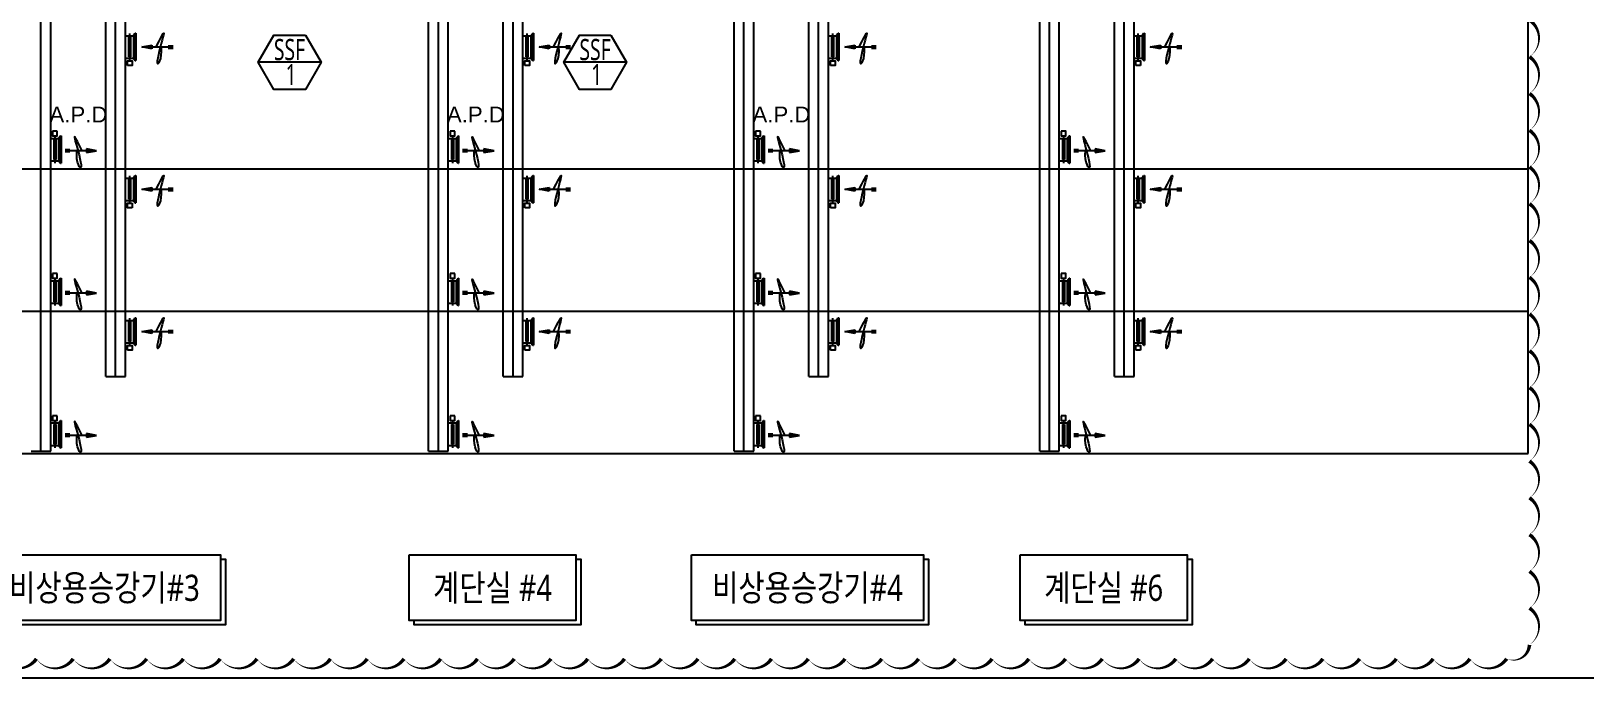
# Model space of a CAD drawing. Header units: millimetres. Extents: x 8533 to 164433, y 5768 to 115327.
# Drawn here: x 88098 to 126146, y 9464 to 25303 of the extents above; entities that cross this region are included whole.
import ezdxf
from ezdxf.enums import TextEntityAlignment as Align

# ---------------------------------------------------------------- set-up
doc = ezdxf.new("R2010")
doc.units = ezdxf.units.MM
doc.header["$LTSCALE"] = 250
for name, color, linetype in [('@공사용도서 3차이후 수정', 211, 'Continuous'), ('ARC', 8, 'Continuous'), ('OUT', 4, 'Continuous'), ('p', 3, 'Continuous'), ('st', 4, 'Continuous'), ('text', 3, 'Continuous')]:
    doc.layers.add(name, color=color, linetype=linetype)
doc.styles.get("Standard").update_dxf_attribs({"font": ''})
doc.styles.add('STYLE1', font='arial.ttf')
doc.styles.get('Standard').set_extended_font_data('Malgun Gothic')

msp = doc.modelspace()

# ---------------------------------------------------------------- linework, layer by layer
at = {"color": 2}
for points in [[(87052, 12475), (92738, 12475), (92738, 10866), (87052, 10866)], [(97355, 12475), (101441, 12475), (101441, 10866), (97355, 10866)], [(104266, 12475), (109952, 12475), (109952, 10866), (104266, 10866)], [(112320, 12475), (116405, 12475), (116405, 10866), (112320, 10866)]]:
    msp.add_lwpolyline(points, close=True, dxfattribs=at)
at = {"color": 2, "elevation": 0}
for points in [[(92738, 12369), (92858, 12369), (92858, 10761), (87173, 10761), (87173, 10866)], [(101441, 12369), (101562, 12369), (101562, 10761), (97476, 10761), (97476, 10866)], [(109952, 12369), (110072, 12369), (110072, 10761), (104387, 10761), (104387, 10866)], [(116405, 12369), (116526, 12369), (116526, 10761), (112440, 10761), (112440, 10866)]]:
    msp.add_lwpolyline(points, dxfattribs=at)
at = {"layer": '@공사용도서 3차이후 수정'}
msp.add_lwpolyline([(87329, 9932, 0, 90, 0.520567), (88229, 9932, 0, 90, 0.520567), (89129, 9932, 0, 90, 0.520567), (90029, 9932, 0, 90, 0.520567), (90929, 9932, 0, 90, 0.520567), (91829, 9932, 0, 90, 0.520567), (92729, 9932, 0, 90, 0.520567), (93629, 9932, 0, 90, 0.520567), (94529, 9932, 0, 90, 0.520567), (95429, 9932, 0, 90, 0.520567), (96329, 9932, 0, 90, 0.520567), (97229, 9932, 0, 90, 0.520567), (98129, 9932, 0, 90, 0.520567), (99029, 9932, 0, 90, 0.520567), (99929, 9932, 0, 90, 0.520567), (100829, 9932, 0, 90, 0.520567), (101729, 9932, 0, 90, 0.520567), (102629, 9932, 0, 90, 0.520567), (103529, 9932, 0, 90, 0.520567), (104429, 9932, 0, 90, 0.520567), (105329, 9932, 0, 90, 0.520567), (106229, 9932, 0, 90, 0.520567), (107129, 9932, 0, 90, 0.520567), (108029, 9932, 0, 90, 0.520567), (108929, 9932, 0, 90, 0.520567), (109829, 9932, 0, 90, 0.520567), (110729, 9932, 0, 90, 0.520567), (111629, 9932, 0, 90, 0.520567), (112529, 9932, 0, 90, 0.520567), (113429, 9932, 0, 90, 0.520567), (114329, 9932, 0, 90, 0.520567), (115229, 9932, 0, 90, 0.520567), (116129, 9932, 0, 90, 0.520567), (117029, 9932, 0, 90, 0.520567), (117929, 9932, 0, 90, 0.520567), (118829, 9932, 0, 90, 0.520567), (119729, 9932, 0, 90, 0.520567), (120629, 9932, 0, 90, 0.520567), (121529, 9932, 0, 90, 0.520567), (122429, 9932, 0, 90, 0.520567), (123329, 9932, 0, 90, 0.520567), (124229, 9932, 0, 90, 0.520567), (124788, 10273, 0, 90, 0.520567), (124788, 11173, 0, 90, 0.520567), (124788, 12073, 0, 90, 0.520567), (124788, 12973, 0, 90, 0.520567), (124788, 13873, 0, 90, 0.520567), (124788, 14773, 0, 90, 0.520567), (124788, 15673, 0, 90, 0.520567), (124788, 16573, 0, 90, 0.520567), (124788, 17473, 0, 90, 0.520567), (124788, 18373, 0, 90, 0.520567), (124788, 19273, 0, 90, 0.520567), (124788, 20173, 0, 90, 0.520567), (124788, 21073, 0, 90, 0.520567), (124788, 21973, 0, 90, 0.520567), (124788, 22873, 0, 90, 0.520567), (124788, 23773, 0, 90, 0.520567), (124788, 24673, 0, 90, 0.520567), (124788, 25573, 0, 90, 0.520567)], format="xyseb", dxfattribs=at)
at = {"layer": 'ARC'}
for p, q in [((124754, 14961), (124754, 50321)), ((19211, 21930), (124754, 21930)), ((19211, 18446), (124754, 18446)), ((19211, 14961), (124754, 14961)), ((17208, 9464), (130283, 9464))]:
    msp.add_line(p, q, dxfattribs=at)
at = {"layer": 'OUT'}
for p, q in [((90409, 25188), (90606, 25188)), ((90488, 25152), (90540, 25152)), ((90488, 24668), (90488, 25152)), ((90514, 24572), (90514, 25240)), ((90540, 24668), (90540, 25152)), ((90606, 25188), (90650, 25248)), ((90606, 25188), (90606, 24637)), ((90650, 25248), (90666, 25248)), ((90650, 25248), (90650, 24580)), ((90666, 25248), (90666, 24580)), ((100141, 25188), (100338, 25188)), ((100219, 25152), (100271, 25152)), ((100219, 24668), (100219, 25152)), ((100245, 24572), (100245, 25240)), ((100271, 24668), (100271, 25152)), ((100338, 25188), (100382, 25248)), ((100338, 25188), (100338, 24637)), ((100382, 25248), (100398, 25248)), ((100382, 25248), (100382, 24580)), ((100398, 25248), (100398, 24580)), ((107623, 25188), (107820, 25188)), ((107702, 24668), (107702, 25152)), ((107702, 25152), (107754, 25152)), ((107728, 24572), (107728, 25240)), ((107754, 24668), (107754, 25152)), ((107820, 25188), (107864, 25248)), ((107820, 25188), (107820, 24637)), ((107864, 25248), (107880, 25248)), ((107864, 25248), (107864, 24580)), ((107880, 25248), (107880, 24580)), ((115106, 25188), (115302, 25188)), ((115184, 25152), (115236, 25152)), ((115184, 24668), (115184, 25152)), ((115210, 24572), (115210, 25240)), ((115236, 24668), (115236, 25152)), ((115302, 25188), (115347, 25248)), ((115302, 25188), (115302, 24637)), ((115347, 25248), (115362, 25248)), ((115347, 25248), (115347, 24580)), ((115362, 25248), (115362, 24580)), ((90409, 24637), (90606, 24637)), ((90488, 24668), (90540, 24668)), ((90606, 24637), (90650, 24580)), ((90650, 24580), (90666, 24580)), ((100141, 24637), (100338, 24637)), ((100219, 24668), (100271, 24668)), ((100338, 24637), (100382, 24580)), ((100382, 24580), (100398, 24580)), ((107623, 24637), (107820, 24637)), ((107702, 24668), (107754, 24668)), ((107820, 24637), (107864, 24580)), ((107864, 24580), (107880, 24580)), ((115106, 24637), (115302, 24637)), ((115184, 24668), (115236, 24668)), ((115302, 24637), (115347, 24580)), ((115347, 24580), (115362, 24580)), ((88579, 22676), (88775, 22676)), ((88657, 22639), (88657, 22156)), ((88657, 22639), (88709, 22639)), ((88683, 22735), (88683, 22067)), ((88709, 22639), (88709, 22156)), ((88775, 22676), (88820, 22735)), ((88775, 22676), (88775, 22124)), ((88820, 22735), (88836, 22735)), ((88820, 22735), (88820, 22067)), ((88836, 22735), (88836, 22067)), ((98311, 22676), (98507, 22676)), ((98389, 22639), (98389, 22156)), ((98389, 22639), (98441, 22639)), ((98415, 22735), (98415, 22067)), ((98441, 22639), (98441, 22156)), ((98507, 22676), (98552, 22735)), ((98507, 22676), (98507, 22124)), ((98552, 22735), (98567, 22735)), ((98552, 22735), (98552, 22067)), ((98567, 22735), (98567, 22067)), ((105793, 22676), (105989, 22676)), ((105871, 22639), (105871, 22156)), ((105871, 22639), (105923, 22639)), ((105897, 22735), (105897, 22067)), ((105923, 22639), (105923, 22156)), ((105989, 22676), (106034, 22735)), ((105989, 22676), (105989, 22124)), ((106034, 22735), (106050, 22735)), ((106034, 22735), (106034, 22067)), ((106050, 22735), (106050, 22067)), ((113275, 22676), (113471, 22676)), ((113353, 22639), (113353, 22156)), ((113353, 22639), (113405, 22639)), ((113379, 22735), (113379, 22067)), ((113405, 22639), (113405, 22156)), ((113471, 22676), (113516, 22735)), ((113471, 22676), (113471, 22124)), ((113516, 22735), (113516, 22067)), ((113516, 22735), (113532, 22735)), ((113532, 22735), (113532, 22067)), ((88579, 22124), (88775, 22124)), ((88657, 22156), (88709, 22156)), ((88775, 22124), (88820, 22067)), ((98311, 22124), (98507, 22124)), ((98389, 22156), (98441, 22156)), ((98507, 22124), (98552, 22067)), ((105793, 22124), (105989, 22124)), ((105871, 22156), (105923, 22156)), ((105989, 22124), (106034, 22067)), ((113275, 22124), (113471, 22124)), ((113353, 22156), (113405, 22156)), ((113471, 22124), (113516, 22067)), ((88820, 22067), (88836, 22067)), ((90409, 21703), (90606, 21703)), ((90514, 21087), (90514, 21755)), ((90606, 21703), (90650, 21763)), ((90606, 21703), (90606, 21152)), ((90650, 21763), (90666, 21763)), ((90650, 21763), (90650, 21095)), ((90666, 21763), (90666, 21095)), ((98552, 22067), (98567, 22067)), ((100141, 21703), (100338, 21703)), ((100245, 21087), (100245, 21755)), ((100338, 21703), (100382, 21763)), ((100338, 21703), (100338, 21152)), ((100382, 21763), (100398, 21763)), ((100382, 21763), (100382, 21095)), ((100398, 21763), (100398, 21095)), ((106034, 22067), (106050, 22067)), ((107623, 21703), (107820, 21703)), ((107728, 21087), (107728, 21755)), ((107820, 21703), (107864, 21763)), ((107820, 21703), (107820, 21152)), ((107864, 21763), (107880, 21763)), ((107864, 21763), (107864, 21095)), ((107880, 21763), (107880, 21095)), ((113516, 22067), (113532, 22067)), ((115106, 21703), (115302, 21703)), ((115210, 21087), (115210, 21755)), ((115302, 21703), (115347, 21763)), ((115302, 21703), (115302, 21152)), ((115347, 21763), (115362, 21763)), ((115347, 21763), (115347, 21095)), ((115362, 21763), (115362, 21095)), ((90488, 21667), (90540, 21667)), ((90488, 21183), (90488, 21667)), ((90540, 21183), (90540, 21667)), ((100219, 21667), (100271, 21667)), ((100219, 21183), (100219, 21667)), ((100271, 21183), (100271, 21667)), ((107702, 21667), (107754, 21667)), ((107702, 21183), (107702, 21667)), ((107754, 21183), (107754, 21667)), ((115184, 21183), (115184, 21667)), ((115184, 21667), (115236, 21667)), ((115236, 21183), (115236, 21667)), ((90409, 21152), (90606, 21152)), ((90488, 21183), (90540, 21183)), ((90606, 21152), (90650, 21095)), ((90650, 21095), (90666, 21095)), ((100141, 21152), (100338, 21152)), ((100219, 21183), (100271, 21183)), ((100338, 21152), (100382, 21095)), ((100382, 21095), (100398, 21095)), ((107623, 21152), (107820, 21152)), ((107702, 21183), (107754, 21183)), ((107820, 21152), (107864, 21095)), ((107864, 21095), (107880, 21095)), ((115106, 21152), (115302, 21152)), ((115184, 21183), (115236, 21183)), ((115302, 21152), (115347, 21095)), ((115347, 21095), (115362, 21095)), ((88579, 19191), (88775, 19191)), ((88657, 19154), (88657, 18671)), ((88657, 19154), (88709, 19154)), ((88683, 19251), (88683, 18582)), ((88709, 19154), (88709, 18671)), ((88775, 19191), (88820, 19251)), ((88775, 19191), (88775, 18640)), ((88820, 19251), (88836, 19251)), ((88820, 19251), (88820, 18582)), ((88836, 19251), (88836, 18582)), ((98311, 19191), (98507, 19191)), ((98389, 19154), (98389, 18671)), ((98389, 19154), (98441, 19154)), ((98415, 19251), (98415, 18582)), ((98441, 19154), (98441, 18671)), ((98507, 19191), (98552, 19251)), ((98507, 19191), (98507, 18640)), ((98552, 19251), (98567, 19251)), ((98552, 19251), (98552, 18582)), ((98567, 19251), (98567, 18582)), ((105793, 19191), (105989, 19191)), ((105871, 19154), (105871, 18671)), ((105871, 19154), (105923, 19154)), ((105897, 19251), (105897, 18582)), ((105923, 19154), (105923, 18671)), ((105989, 19191), (106034, 19251)), ((105989, 19191), (105989, 18640)), ((106034, 19251), (106050, 19251)), ((106034, 19251), (106034, 18582)), ((106050, 19251), (106050, 18582)), ((113275, 19191), (113471, 19191)), ((113353, 19154), (113353, 18671)), ((113353, 19154), (113405, 19154)), ((113379, 19251), (113379, 18582)), ((113405, 19154), (113405, 18671)), ((113471, 19191), (113516, 19251)), ((113471, 19191), (113471, 18640)), ((113516, 19251), (113516, 18582)), ((113516, 19251), (113532, 19251)), ((113532, 19251), (113532, 18582)), ((88657, 18671), (88709, 18671)), ((98389, 18671), (98441, 18671)), ((105871, 18671), (105923, 18671)), ((113353, 18671), (113405, 18671)), ((88579, 18640), (88775, 18640)), ((88775, 18640), (88820, 18582)), ((88820, 18582), (88836, 18582)), ((90514, 17602), (90514, 18271)), ((90606, 18219), (90650, 18278)), ((90650, 18278), (90666, 18278)), ((90650, 18278), (90650, 17610)), ((90666, 18278), (90666, 17610)), ((98311, 18640), (98507, 18640)), ((98507, 18640), (98552, 18582)), ((98552, 18582), (98567, 18582)), ((100245, 17602), (100245, 18271)), ((100338, 18219), (100382, 18278)), ((100382, 18278), (100382, 17610)), ((100382, 18278), (100398, 18278)), ((100398, 18278), (100398, 17610)), ((105793, 18640), (105989, 18640)), ((105989, 18640), (106034, 18582)), ((106034, 18582), (106050, 18582)), ((107728, 17602), (107728, 18271)), ((107820, 18219), (107864, 18278)), ((107864, 18278), (107880, 18278)), ((107864, 18278), (107864, 17610)), ((107880, 18278), (107880, 17610)), ((113275, 18640), (113471, 18640)), ((113471, 18640), (113516, 18582)), ((113516, 18582), (113532, 18582)), ((115210, 17602), (115210, 18271)), ((115302, 18219), (115347, 18278)), ((115347, 18278), (115362, 18278)), ((115347, 18278), (115347, 17610)), ((115362, 18278), (115362, 17610)), ((90409, 18219), (90606, 18219)), ((90488, 18182), (90540, 18182)), ((90488, 17699), (90488, 18182)), ((90540, 17699), (90540, 18182)), ((90606, 18219), (90606, 17667)), ((100141, 18219), (100338, 18219)), ((100219, 18182), (100271, 18182)), ((100219, 17699), (100219, 18182)), ((100271, 17699), (100271, 18182)), ((100338, 18219), (100338, 17667)), ((107623, 18219), (107820, 18219)), ((107702, 17699), (107702, 18182)), ((107702, 18182), (107754, 18182)), ((107754, 17699), (107754, 18182)), ((107820, 18219), (107820, 17667)), ((115106, 18219), (115302, 18219)), ((115184, 18182), (115236, 18182)), ((115184, 17699), (115184, 18182)), ((115236, 17699), (115236, 18182)), ((115302, 18219), (115302, 17667)), ((90409, 17667), (90606, 17667)), ((90488, 17699), (90540, 17699)), ((90606, 17667), (90650, 17610)), ((90650, 17610), (90666, 17610)), ((100141, 17667), (100338, 17667)), ((100219, 17699), (100271, 17699)), ((100338, 17667), (100382, 17610)), ((100382, 17610), (100398, 17610)), ((107623, 17667), (107820, 17667)), ((107702, 17699), (107754, 17699)), ((107820, 17667), (107864, 17610)), ((107864, 17610), (107880, 17610)), ((115106, 17667), (115302, 17667)), ((115184, 17699), (115236, 17699)), ((115302, 17667), (115347, 17610)), ((115347, 17610), (115362, 17610)), ((88579, 15706), (88775, 15706)), ((88657, 15670), (88657, 15186)), ((88657, 15670), (88709, 15670)), ((88683, 15766), (88683, 15098)), ((88709, 15670), (88709, 15186)), ((88775, 15706), (88820, 15766)), ((88775, 15706), (88775, 15155)), ((88820, 15766), (88836, 15766)), ((88820, 15766), (88820, 15098)), ((88836, 15766), (88836, 15098)), ((98311, 15706), (98507, 15706)), ((98389, 15670), (98389, 15186)), ((98389, 15670), (98441, 15670)), ((98415, 15766), (98415, 15098)), ((98441, 15670), (98441, 15186)), ((98507, 15706), (98552, 15766)), ((98507, 15706), (98507, 15155)), ((98552, 15766), (98567, 15766)), ((98552, 15766), (98552, 15098)), ((98567, 15766), (98567, 15098)), ((105793, 15706), (105989, 15706)), ((105871, 15670), (105871, 15186)), ((105871, 15670), (105923, 15670)), ((105897, 15766), (105897, 15098)), ((105923, 15670), (105923, 15186)), ((105989, 15706), (106034, 15766)), ((105989, 15706), (105989, 15155)), ((106034, 15766), (106050, 15766)), ((106034, 15766), (106034, 15098)), ((106050, 15766), (106050, 15098)), ((113275, 15706), (113471, 15706)), ((113353, 15670), (113353, 15186)), ((113353, 15670), (113405, 15670)), ((113379, 15766), (113379, 15098)), ((113405, 15670), (113405, 15186)), ((113471, 15706), (113516, 15766)), ((113471, 15706), (113471, 15155)), ((113516, 15766), (113516, 15098)), ((113516, 15766), (113532, 15766)), ((113532, 15766), (113532, 15098)), ((88579, 15155), (88775, 15155)), ((88657, 15186), (88709, 15186)), ((88775, 15155), (88820, 15098)), ((88820, 15098), (88836, 15098)), ((98311, 15155), (98507, 15155)), ((98389, 15186), (98441, 15186)), ((98507, 15155), (98552, 15098)), ((98552, 15098), (98567, 15098)), ((105793, 15155), (105989, 15155)), ((105871, 15186), (105923, 15186)), ((105989, 15155), (106034, 15098)), ((106034, 15098), (106050, 15098)), ((113275, 15155), (113471, 15155)), ((113353, 15186), (113405, 15186)), ((113471, 15155), (113516, 15098)), ((113516, 15098), (113532, 15098))]:
    msp.add_line(p, q, dxfattribs=at)
at = {"layer": 'OUT', "color": 1, "linetype": 'Continuous'}
for p, q in [((95198, 24538, 0), (93662, 24538, 0)), ((102680, 24538, 0), (101144, 24538, 0))]:
    msp.add_line(p, q, dxfattribs=at)
at = {"layer": 'OUT', "color": 1, "linetype": 'Continuous', "elevation": 0}
for points in [[(94814, 25203), (95198, 24538), (94814, 23873), (94046, 23873), (93662, 24538), (94046, 25203)], [(102296, 25203), (102680, 24538), (102296, 23873), (101528, 23873), (101144, 24538), (101528, 25203)]]:
    msp.add_lwpolyline(points, close=True, dxfattribs=at)
at = {"layer": 'OUT', "elevation": 0}
for points in [[(90456, 24456), (90456, 24572)], [(115152, 24456), (115152, 24572), (115267, 24572), (115267, 24456)], [(115152, 24572), (115267, 24572)], [(115267, 24456), (115152, 24456)], [(90571, 20972), (90456, 20972), (90456, 21087), (90571, 21087)], [(90456, 20972), (90456, 21087)], [(90571, 21087), (90571, 20972)], [(115152, 21087), (115267, 21087)], [(90456, 17487), (90456, 17602)], [(115152, 17487), (115152, 17602), (115267, 17602), (115267, 17487)], [(115152, 17602), (115267, 17602)], [(115267, 17487), (115152, 17487)], [(88625, 15881), (88625, 15766), (88741, 15766), (88741, 15881)], [(88741, 15881), (88625, 15881)], [(88625, 15766), (88741, 15766)], [(98357, 15881), (98357, 15766), (98473, 15766), (98473, 15881)], [(98473, 15881), (98357, 15881)], [(98357, 15766), (98473, 15766)], [(105839, 15881), (105839, 15766), (105955, 15766), (105955, 15881)], [(105955, 15881), (105839, 15881)], [(105839, 15766), (105955, 15766)]]:
    msp.add_lwpolyline(points, dxfattribs=at)
for points in [[(90456, 24456), (90456, 24572), (90571, 24572), (90571, 24456)], [(100188, 24456), (100188, 24572), (100303, 24572), (100303, 24456)], [(107670, 24456), (107670, 24572), (107785, 24572), (107785, 24456)], [(113321, 22851), (113321, 22735), (113437, 22735), (113437, 22851)], [(100188, 20972), (100188, 21087), (100303, 21087), (100303, 20972)], [(107670, 20972), (107670, 21087), (107785, 21087), (107785, 20972)], [(115152, 20972), (115152, 21087), (115267, 21087), (115267, 20972)], [(113321, 19366), (113321, 19251), (113437, 19251), (113437, 19366)], [(90456, 17487), (90456, 17602), (90571, 17602), (90571, 17487)], [(100188, 17487), (100188, 17602), (100303, 17602), (100303, 17487)], [(107670, 17487), (107670, 17602), (107785, 17602), (107785, 17487)], [(113321, 15881), (113321, 15766), (113437, 15766), (113437, 15881)]]:
    msp.add_lwpolyline(points, close=True, dxfattribs=at)
at = {"layer": 'OUT'}
for points in [[(88625, 22851), (88625, 22735), (88741, 22735), (88741, 22851)], [(88741, 22851), (88625, 22851)], [(98357, 22851), (98357, 22735), (98473, 22735), (98473, 22851)], [(98473, 22851), (98357, 22851)], [(105839, 22851), (105839, 22735), (105955, 22735), (105955, 22851)], [(105955, 22851), (105839, 22851)], [(88625, 22735), (88741, 22735)], [(98357, 22735), (98473, 22735)], [(105839, 22735), (105955, 22735)], [(88625, 19366), (88625, 19251), (88741, 19251), (88741, 19366)], [(88741, 19366), (88625, 19366)], [(88625, 19251), (88741, 19251)], [(98357, 19366), (98357, 19251), (98473, 19251), (98473, 19366)], [(98473, 19366), (98357, 19366)], [(98357, 19251), (98473, 19251)], [(105839, 19366), (105839, 19251), (105955, 19251), (105955, 19366)], [(105955, 19366), (105839, 19366)], [(105839, 19251), (105955, 19251)]]:
    msp.add_lwpolyline(points, dxfattribs=at)
at = {"layer": 'p', "color": 4, "linetype": 'Continuous'}
for p, q in [((89929, 16847), (89929, 94153)), ((99661, 16847), (99661, 94153)), ((107143, 16847), (107143, 94153)), ((90409, 16847), (90409, 93679)), ((100141, 16847), (100141, 93679)), ((107623, 16847), (107623, 93679)), ((88579, 15017), (88579, 91126)), ((97830, 15017), (97830, 91126)), ((98311, 15017), (98311, 91126)), ((105312, 15017), (105312, 91126)), ((105793, 15017), (105793, 91126)), ((114625, 16847), (114625, 56601)), ((115106, 16847), (115106, 56127)), ((112795, 15017, 0), (112795, 47995)), ((113275, 15017, 0), (113275, 47995)), ((89929, 16847), (90409, 16847)), ((99661, 16847), (100141, 16847)), ((107143, 16847), (107623, 16847)), ((114625, 16847), (115106, 16847)), ((88098, 15017), (88579, 15017)), ((97830, 15017), (98311, 15017)), ((105312, 15017), (105793, 15017)), ((112795, 15017), (113275, 15017))]:
    msp.add_line(p, q, dxfattribs=at)
at = {"layer": 'p', "color": 1}
for p, q in [((90169, 16847), (90169, 93916)), ((99901, 16847), (99901, 93916)), ((107383, 16847), (107383, 93916)), ((88339, 15017), (88339, 91126)), ((98071, 15017), (98071, 91126)), ((105553, 15017), (105553, 91126)), ((114865, 16847), (114865, 56364)), ((113035, 15017, 0), (113035, 47995)), ((90807, 24914), (91576, 24914)), ((91459, 24940), (91576, 24940)), ((91459, 24888), (91576, 24888)), ((100538, 24914), (101308, 24914)), ((101191, 24940), (101308, 24940)), ((101191, 24888), (101308, 24888)), ((108021, 24914), (108790, 24914)), ((108673, 24940), (108790, 24940)), ((108673, 24888), (108790, 24888)), ((115503, 24914), (116272, 24914)), ((116155, 24940), (116272, 24940)), ((116155, 24888), (116272, 24888)), ((89050, 22398), (88934, 22398)), ((89703, 22372), (88934, 22372)), ((89050, 22346), (88934, 22346)), ((98782, 22398), (98666, 22398)), ((99435, 22372), (98666, 22372)), ((98782, 22346), (98666, 22346)), ((106264, 22398), (106148, 22398)), ((106917, 22372), (106148, 22372)), ((106264, 22346), (106148, 22346)), ((113747, 22398), (113630, 22398)), ((114399, 22372), (113630, 22372)), ((113747, 22346), (113630, 22346)), ((90807, 21429), (91576, 21429)), ((91459, 21455), (91576, 21455)), ((91459, 21403), (91576, 21403)), ((100538, 21429), (101308, 21429)), ((101191, 21455), (101308, 21455)), ((101191, 21403), (101308, 21403)), ((108021, 21429), (108790, 21429)), ((108673, 21455), (108790, 21455)), ((108673, 21403), (108790, 21403)), ((115503, 21429), (116272, 21429)), ((116155, 21455), (116272, 21455)), ((116155, 21403), (116272, 21403)), ((89050, 18914), (88934, 18914)), ((89703, 18888), (88934, 18888)), ((89050, 18862), (88934, 18862)), ((98782, 18914), (98666, 18914)), ((99435, 18888), (98666, 18888)), ((98782, 18862), (98666, 18862)), ((106264, 18914), (106148, 18914)), ((106917, 18888), (106148, 18888)), ((106264, 18862), (106148, 18862)), ((113747, 18914), (113630, 18914)), ((114399, 18888), (113630, 18888)), ((113747, 18862), (113630, 18862)), ((90807, 17944), (91576, 17944)), ((91459, 17970), (91576, 17970)), ((91459, 17918), (91576, 17918)), ((100538, 17944), (101308, 17944)), ((101191, 17970), (101308, 17970)), ((101191, 17918), (101308, 17918)), ((108021, 17944), (108790, 17944)), ((108673, 17970), (108790, 17970)), ((108673, 17918), (108790, 17918)), ((115503, 17944), (116272, 17944)), ((116155, 17970), (116272, 17970)), ((116155, 17918), (116272, 17918)), ((89050, 15429), (88934, 15429)), ((89703, 15403), (88934, 15403)), ((89050, 15377), (88934, 15377)), ((98782, 15429), (98666, 15429)), ((99435, 15403), (98666, 15403)), ((98782, 15377), (98666, 15377)), ((106264, 15429), (106148, 15429)), ((106917, 15403), (106148, 15403)), ((106264, 15377), (106148, 15377)), ((113747, 15429), (113630, 15429)), ((114399, 15403), (113630, 15403)), ((113747, 15377), (113630, 15377))]:
    msp.add_line(p, q, dxfattribs=at)
at = {"layer": 'p', "color": 1, "linetype": 'Continuous'}
for p, q in [((90807, 24914), (91055, 24960)), ((91055, 24867), (90807, 24914)), ((91055, 24960), (91055, 24867)), ((100538, 24914), (100787, 24960)), ((100787, 24867), (100538, 24914)), ((100787, 24960), (100787, 24867)), ((108021, 24914), (108269, 24960)), ((108269, 24867), (108021, 24914)), ((108269, 24960), (108269, 24867)), ((115503, 24914), (115751, 24960)), ((115751, 24867), (115503, 24914)), ((115751, 24960), (115751, 24867)), ((89455, 22419), (89455, 22326)), ((89703, 22372), (89455, 22419)), ((89455, 22326), (89703, 22372)), ((99186, 22419), (99186, 22326)), ((99435, 22372), (99186, 22419)), ((99186, 22326), (99435, 22372)), ((106669, 22419), (106669, 22326)), ((106917, 22372), (106669, 22419)), ((106669, 22326), (106917, 22372)), ((114399, 22372), (114151, 22419)), ((114151, 22419), (114151, 22326)), ((114151, 22326), (114399, 22372)), ((90807, 21429), (91055, 21476)), ((91055, 21383), (90807, 21429)), ((91055, 21476), (91055, 21383)), ((100538, 21429), (100787, 21476)), ((100787, 21383), (100538, 21429)), ((100787, 21476), (100787, 21383)), ((108021, 21429), (108269, 21476)), ((108269, 21383), (108021, 21429)), ((108269, 21476), (108269, 21383)), ((115503, 21429), (115751, 21476)), ((115751, 21383), (115503, 21429)), ((115751, 21476), (115751, 21383)), ((89703, 18888), (89455, 18934)), ((89455, 18934), (89455, 18841)), ((89455, 18841), (89703, 18888)), ((99435, 18888), (99186, 18934)), ((99186, 18934), (99186, 18841)), ((99186, 18841), (99435, 18888)), ((106917, 18888), (106669, 18934)), ((106669, 18934), (106669, 18841)), ((106669, 18841), (106917, 18888)), ((114399, 18888), (114151, 18934)), ((114151, 18934), (114151, 18841)), ((114151, 18841), (114399, 18888)), ((90807, 17944), (91055, 17991)), ((91055, 17898), (90807, 17944)), ((91055, 17991), (91055, 17898)), ((100538, 17944), (100787, 17991)), ((100787, 17898), (100538, 17944)), ((100787, 17991), (100787, 17898)), ((108021, 17944), (108269, 17991)), ((108269, 17898), (108021, 17944)), ((108269, 17991), (108269, 17898)), ((115503, 17944), (115751, 17991)), ((115751, 17898), (115503, 17944)), ((115751, 17991), (115751, 17898)), ((89455, 15449), (89455, 15356)), ((89703, 15403), (89455, 15449)), ((89455, 15356), (89703, 15403)), ((99186, 15449), (99186, 15356)), ((99435, 15403), (99186, 15449)), ((99186, 15356), (99435, 15403)), ((106669, 15449), (106669, 15356)), ((106917, 15403), (106669, 15449)), ((106669, 15356), (106917, 15403)), ((114399, 15403), (114151, 15449)), ((114151, 15449), (114151, 15356)), ((114151, 15356), (114399, 15403))]:
    msp.add_line(p, q, dxfattribs=at)
at = {"layer": 'p', "color": 1}
for points in [[(91160, 24914), (91226, 25043), (91276, 25140), (91312, 25205), (91335, 25242), (91347, 25253), (91349, 25240), (91342, 25205), (91328, 25150), (91309, 25078), (91286, 24995), (91262, 24904), (91238, 24812), (91216, 24723), (91199, 24643), (91189, 24578), (91187, 24532), (91195, 24509), (91210, 24509), (91231, 24531), (91252, 24574), (91272, 24635), (91287, 24713), (91295, 24806), (91292, 24914)], [(100892, 24914), (100958, 25043), (101008, 25140), (101044, 25205), (101067, 25242), (101079, 25253), (101081, 25240), (101074, 25205), (101060, 25150), (101041, 25078), (101018, 24995), (100993, 24904), (100969, 24812), (100948, 24723), (100931, 24643), (100921, 24578), (100919, 24532), (100927, 24509), (100942, 24509), (100962, 24531), (100984, 24574), (101004, 24635), (101019, 24713), (101027, 24806), (101024, 24914)], [(100892, 24914), (100958, 25043), (101008, 25140), (101044, 25205), (101067, 25242), (101079, 25253), (101081, 25240), (101074, 25205), (101060, 25150), (101041, 25078), (101018, 24995), (100993, 24904), (100969, 24812), (100948, 24723), (100931, 24643), (100921, 24578), (100919, 24532), (100927, 24509), (100942, 24509), (100962, 24531), (100984, 24574), (101004, 24635), (101019, 24713), (101027, 24806), (101024, 24914)], [(108374, 24914), (108440, 25043), (108490, 25140), (108526, 25205), (108549, 25242), (108561, 25253), (108563, 25240), (108556, 25205), (108542, 25150), (108523, 25078), (108500, 24995), (108476, 24904), (108452, 24812), (108430, 24723), (108413, 24643), (108403, 24578), (108401, 24532), (108409, 24509), (108424, 24509), (108445, 24531), (108466, 24574), (108486, 24635), (108501, 24713), (108509, 24806), (108506, 24914)], [(115856, 24914), (115922, 25043), (115972, 25140), (116008, 25205), (116031, 25242), (116043, 25253), (116045, 25240), (116038, 25205), (116024, 25150), (116005, 25078), (115982, 24995), (115958, 24904), (115934, 24812), (115912, 24723), (115895, 24643), (115885, 24578), (115883, 24532), (115891, 24509), (115907, 24509), (115927, 24531), (115948, 24574), (115968, 24635), (115983, 24713), (115991, 24806), (115988, 24914)], [(89350, 22372), (89284, 22502), (89234, 22598), (89198, 22664), (89175, 22701), (89163, 22712), (89161, 22698), (89168, 22663), (89182, 22608), (89201, 22537), (89224, 22453), (89248, 22362), (89272, 22270), (89294, 22182), (89311, 22102), (89321, 22036), (89323, 21990), (89315, 21967), (89299, 21968), (89279, 21990), (89258, 22032), (89238, 22093), (89222, 22171), (89215, 22265), (89218, 22372)], [(99082, 22372), (99016, 22502), (98966, 22598), (98930, 22664), (98907, 22701), (98895, 22712), (98893, 22698), (98900, 22663), (98913, 22608), (98933, 22537), (98956, 22453), (98980, 22362), (99004, 22270), (99026, 22182), (99043, 22102), (99053, 22036), (99055, 21990), (99047, 21967), (99031, 21968), (99011, 21990), (98990, 22032), (98970, 22093), (98954, 22171), (98947, 22265), (98950, 22372)], [(106564, 22372), (106498, 22502), (106448, 22598), (106412, 22664), (106389, 22701), (106377, 22712), (106375, 22698), (106382, 22663), (106396, 22608), (106415, 22537), (106438, 22453), (106462, 22362), (106486, 22270), (106508, 22182), (106525, 22102), (106535, 22036), (106537, 21990), (106529, 21967), (106513, 21968), (106493, 21990), (106472, 22032), (106452, 22093), (106436, 22171), (106429, 22265), (106432, 22372)], [(114046, 22372), (113980, 22502), (113930, 22598), (113894, 22664), (113871, 22701), (113859, 22712), (113857, 22698), (113864, 22663), (113878, 22608), (113897, 22537), (113920, 22453), (113944, 22362), (113968, 22270), (113990, 22182), (114007, 22102), (114017, 22036), (114019, 21990), (114011, 21967), (113995, 21968), (113975, 21990), (113954, 22032), (113934, 22093), (113919, 22171), (113911, 22265), (113914, 22372)], [(91160, 21429), (91226, 21558), (91276, 21655), (91312, 21720), (91335, 21757), (91347, 21768), (91349, 21755), (91342, 21720), (91328, 21665), (91309, 21593), (91286, 21510), (91262, 21419), (91238, 21327), (91216, 21238), (91199, 21159), (91189, 21093), (91187, 21047), (91195, 21024), (91210, 21025), (91231, 21047), (91252, 21089), (91272, 21150), (91287, 21228), (91295, 21321), (91292, 21429)], [(100892, 21429), (100958, 21558), (101008, 21655), (101044, 21720), (101067, 21757), (101079, 21768), (101081, 21755), (101074, 21720), (101060, 21665), (101041, 21593), (101018, 21510), (100993, 21419), (100969, 21327), (100948, 21238), (100931, 21159), (100921, 21093), (100919, 21047), (100927, 21024), (100942, 21025), (100962, 21047), (100984, 21089), (101004, 21150), (101019, 21228), (101027, 21321), (101024, 21429)], [(100892, 21429), (100958, 21558), (101008, 21655), (101044, 21720), (101067, 21757), (101079, 21768), (101081, 21755), (101074, 21720), (101060, 21665), (101041, 21593), (101018, 21510), (100993, 21419), (100969, 21327), (100948, 21238), (100931, 21159), (100921, 21093), (100919, 21047), (100927, 21024), (100942, 21025), (100962, 21047), (100984, 21089), (101004, 21150), (101019, 21228), (101027, 21321), (101024, 21429)], [(108374, 21429), (108440, 21558), (108490, 21655), (108526, 21720), (108549, 21757), (108561, 21768), (108563, 21755), (108556, 21720), (108542, 21665), (108523, 21593), (108500, 21510), (108476, 21419), (108452, 21327), (108430, 21238), (108413, 21159), (108403, 21093), (108401, 21047), (108409, 21024), (108424, 21025), (108445, 21047), (108466, 21089), (108486, 21150), (108501, 21228), (108509, 21321), (108506, 21429)], [(115856, 21429), (115922, 21558), (115972, 21655), (116008, 21720), (116031, 21757), (116043, 21768), (116045, 21755), (116038, 21720), (116024, 21665), (116005, 21593), (115982, 21510), (115958, 21419), (115934, 21327), (115912, 21238), (115895, 21159), (115885, 21093), (115883, 21047), (115891, 21024), (115907, 21025), (115927, 21047), (115948, 21089), (115968, 21150), (115983, 21228), (115991, 21321), (115988, 21429)], [(89350, 18888), (89284, 19017), (89234, 19113), (89198, 19179), (89175, 19216), (89163, 19227), (89161, 19213), (89168, 19178), (89182, 19124), (89201, 19052), (89224, 18968), (89248, 18878), (89272, 18785), (89294, 18697), (89311, 18617), (89321, 18551), (89323, 18505), (89315, 18483), (89299, 18483), (89279, 18505), (89258, 18547), (89238, 18608), (89222, 18686), (89215, 18780), (89218, 18888)], [(99082, 18888), (99016, 19017), (98966, 19113), (98930, 19179), (98907, 19216), (98895, 19227), (98893, 19213), (98900, 19178), (98913, 19124), (98933, 19052), (98956, 18968), (98980, 18878), (99004, 18785), (99026, 18697), (99043, 18617), (99053, 18551), (99055, 18505), (99047, 18483), (99031, 18483), (99011, 18505), (98990, 18547), (98970, 18608), (98954, 18686), (98947, 18780), (98950, 18888)], [(106564, 18888), (106498, 19017), (106448, 19113), (106412, 19179), (106389, 19216), (106377, 19227), (106375, 19213), (106382, 19178), (106396, 19124), (106415, 19052), (106438, 18968), (106462, 18878), (106486, 18785), (106508, 18697), (106525, 18617), (106535, 18551), (106537, 18505), (106529, 18483), (106513, 18483), (106493, 18505), (106472, 18547), (106452, 18608), (106436, 18686), (106429, 18780), (106432, 18888)], [(114046, 18888), (113980, 19017), (113930, 19113), (113894, 19179), (113871, 19216), (113859, 19227), (113857, 19213), (113864, 19178), (113878, 19124), (113897, 19052), (113920, 18968), (113944, 18878), (113968, 18785), (113990, 18697), (114007, 18617), (114017, 18551), (114019, 18505), (114011, 18483), (113995, 18483), (113975, 18505), (113954, 18547), (113934, 18608), (113919, 18686), (113911, 18780), (113914, 18888)], [(91160, 17944), (91226, 18074), (91276, 18170), (91312, 18236), (91335, 18273), (91347, 18283), (91349, 18270), (91342, 18235), (91328, 18180), (91309, 18109), (91286, 18025), (91262, 17934), (91238, 17842), (91216, 17753), (91199, 17674), (91189, 17608), (91187, 17562), (91195, 17539), (91210, 17540), (91231, 17562), (91252, 17604), (91272, 17665), (91287, 17743), (91295, 17837), (91292, 17944)], [(100892, 17944), (100958, 18074), (101008, 18170), (101044, 18236), (101067, 18273), (101079, 18283), (101081, 18270), (101074, 18235), (101060, 18180), (101041, 18109), (101018, 18025), (100993, 17934), (100969, 17842), (100948, 17753), (100931, 17674), (100921, 17608), (100919, 17562), (100927, 17539), (100942, 17540), (100962, 17562), (100984, 17604), (101004, 17665), (101019, 17743), (101027, 17837), (101024, 17944)], [(100892, 17944), (100958, 18074), (101008, 18170), (101044, 18236), (101067, 18273), (101079, 18283), (101081, 18270), (101074, 18235), (101060, 18180), (101041, 18109), (101018, 18025), (100993, 17934), (100969, 17842), (100948, 17753), (100931, 17674), (100921, 17608), (100919, 17562), (100927, 17539), (100942, 17540), (100962, 17562), (100984, 17604), (101004, 17665), (101019, 17743), (101027, 17837), (101024, 17944)], [(108374, 17944), (108440, 18074), (108490, 18170), (108526, 18236), (108549, 18273), (108561, 18283), (108563, 18270), (108556, 18235), (108542, 18180), (108523, 18109), (108500, 18025), (108476, 17934), (108452, 17842), (108430, 17753), (108413, 17674), (108403, 17608), (108401, 17562), (108409, 17539), (108424, 17540), (108445, 17562), (108466, 17604), (108486, 17665), (108501, 17743), (108509, 17837), (108506, 17944)], [(115856, 17944), (115922, 18074), (115972, 18170), (116008, 18236), (116031, 18273), (116043, 18283), (116045, 18270), (116038, 18235), (116024, 18180), (116005, 18109), (115982, 18025), (115958, 17934), (115934, 17842), (115912, 17753), (115895, 17674), (115885, 17608), (115883, 17562), (115891, 17539), (115907, 17540), (115927, 17562), (115948, 17604), (115968, 17665), (115983, 17743), (115991, 17837), (115988, 17944)], [(89350, 15403), (89284, 15532), (89234, 15629), (89198, 15694), (89175, 15731), (89163, 15742), (89161, 15729), (89168, 15694), (89182, 15639), (89201, 15567), (89224, 15483), (89248, 15393), (89272, 15301), (89294, 15212), (89311, 15132), (89321, 15067), (89323, 15020), (89315, 14998), (89299, 14998), (89279, 15020), (89258, 15063), (89238, 15123), (89222, 15201), (89215, 15295), (89218, 15403)], [(99082, 15403), (99016, 15532), (98966, 15629), (98930, 15694), (98907, 15731), (98895, 15742), (98893, 15729), (98900, 15694), (98913, 15639), (98933, 15567), (98956, 15483), (98980, 15393), (99004, 15301), (99026, 15212), (99043, 15132), (99053, 15067), (99055, 15020), (99047, 14998), (99031, 14998), (99011, 15020), (98990, 15063), (98970, 15123), (98954, 15201), (98947, 15295), (98950, 15403)], [(106564, 15403), (106498, 15532), (106448, 15629), (106412, 15694), (106389, 15731), (106377, 15742), (106375, 15729), (106382, 15694), (106396, 15639), (106415, 15567), (106438, 15483), (106462, 15393), (106486, 15301), (106508, 15212), (106525, 15132), (106535, 15067), (106537, 15020), (106529, 14998), (106513, 14998), (106493, 15020), (106472, 15063), (106452, 15123), (106436, 15201), (106429, 15295), (106432, 15403)], [(114046, 15403), (113980, 15532), (113930, 15629), (113894, 15694), (113871, 15731), (113859, 15742), (113857, 15729), (113864, 15694), (113878, 15639), (113897, 15567), (113920, 15483), (113944, 15393), (113968, 15301), (113990, 15212), (114007, 15132), (114017, 15067), (114019, 15020), (114011, 14998), (113995, 14998), (113975, 15020), (113954, 15063), (113934, 15123), (113919, 15201), (113911, 15295), (113914, 15403)]]:
    msp.add_lwpolyline(points, dxfattribs=at)

# ---------------------------------------------------------------- texts
at = {"color": 2, "width": 0.8}
for s, p in [('비상용승강기#3', (89895, 11670)), ('계단실 #4', (99398, 11670)), ('비상용승강기#4', (107109, 11670)), ('계단실 #6', (114362, 11670))]:
    msp.add_text(s, height=640, dxfattribs=at).set_placement(p, align=Align.MIDDLE_CENTER)
at = {"layer": 'st', "color": 2, "style": 'STYLE1'}
for p in [(88548, 23065), (98280, 23065), (105762, 23065)]:
    msp.add_text('A.P.D', height=389.3, dxfattribs=at).set_placement(p)
at = {"layer": 'text', "width": 0.7}
for s, height, p in [('SSF', 518.4, (94426, 24591, 0)), ('SSF', 518.4, (101908, 24591, 0)), ('1', 518, (94466, 23979, 0)), ('1', 518, (101948, 23979, 0))]:
    msp.add_text(s, height=height, dxfattribs=at).set_placement(p, align=Align.CENTER)

doc.saveas('drawing.dxf')
